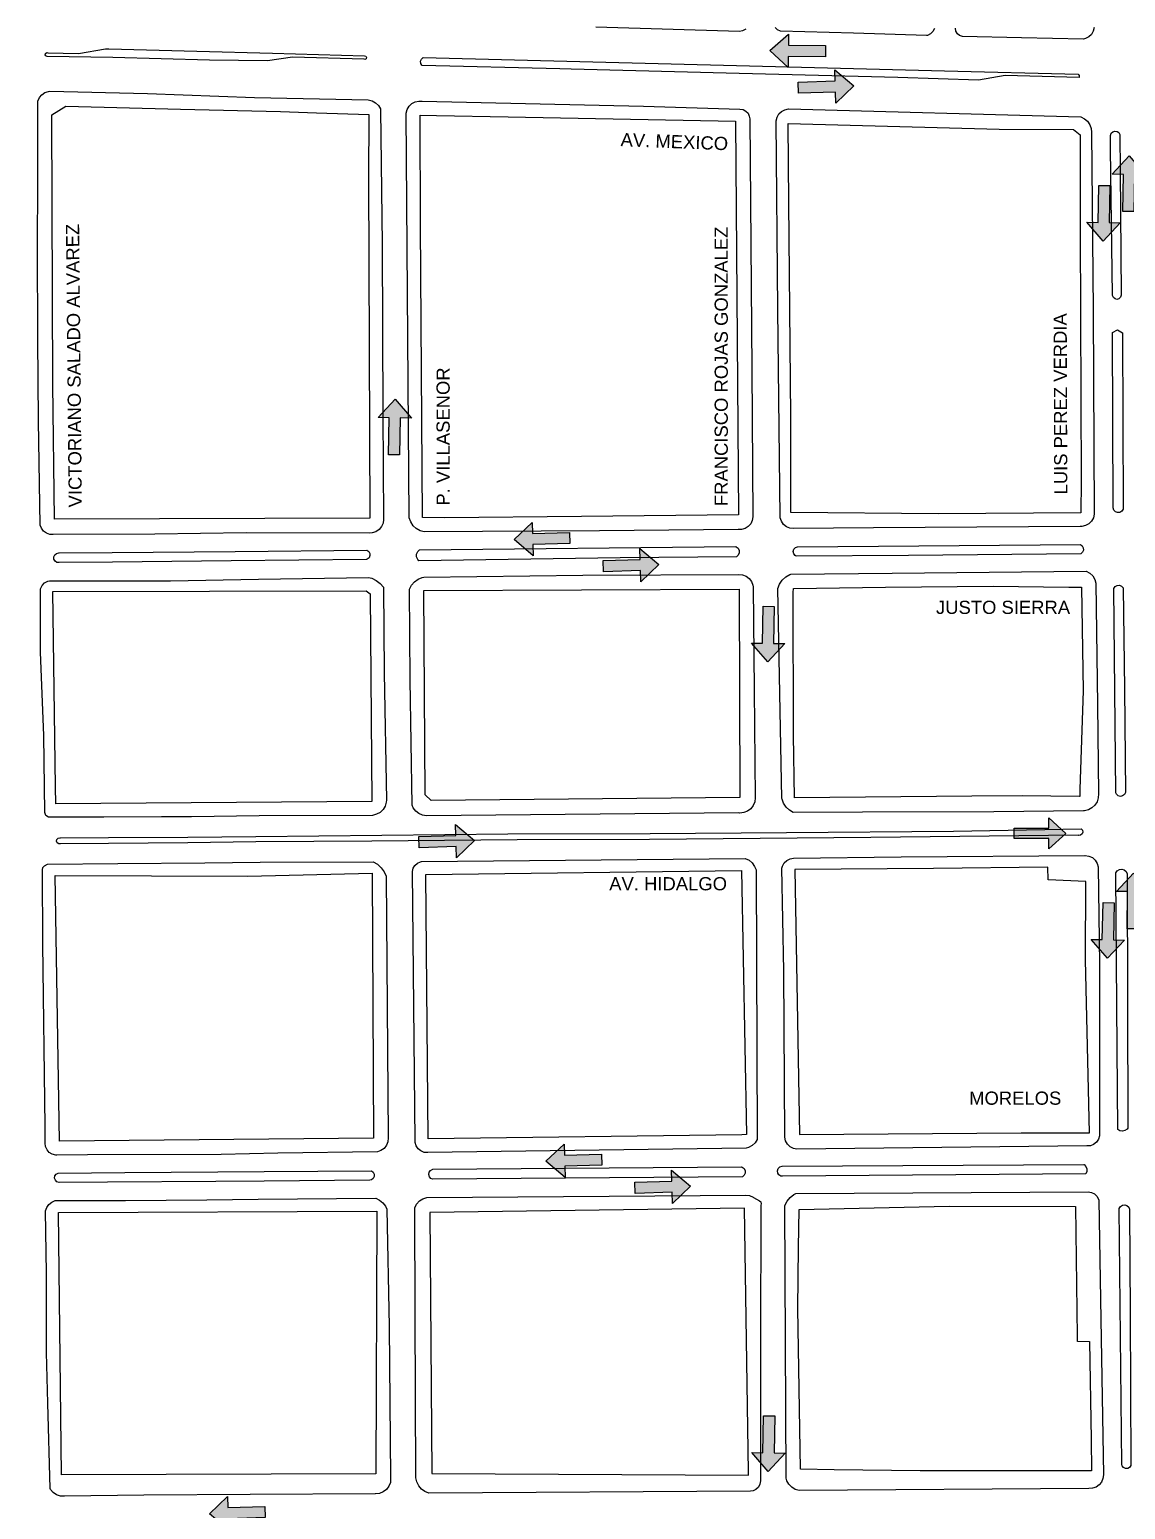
# Model space of a CAD drawing. Header units: metres. Extents: x 668617 to 675126, y 2286318 to 2293677.
# Drawn here: x 672345 to 672761, y 2291306 to 2291867 of the extents above; entities that cross this region are included whole.
import ezdxf

# ---------------------------------------------------------------- set-up
doc = ezdxf.new("R2010")
doc.units = ezdxf.units.M
doc.header["$MEASUREMENT"] = 0
for name, color, linetype in [('0_SENTIDO-VIAL', 30, 'Continuous'), ('DMTG-BANQUETA', 252, 'Continuous'), ('DMTG-CAMELLON', 252, 'Continuous'), ('DMTG-MANZANA', 253, 'Continuous'), ('DMTG-NOM-CALLES', 251, 'Continuous'), ('DMTG-TRAZA-BASE', 7, 'Continuous'), ('DMTG_SECCIONES_VIALES', 250, 'Continuous')]:
    doc.layers.add(name, color=color, linetype=linetype)
doc.styles.get("Standard").update_dxf_attribs({"font": 'arial.ttf'})

# ---------------------------------------------------------------- blocks, each defined once
blk = doc.blocks.new('traza_base_proyecto')
at = {"layer": '0_SENTIDO-VIAL'}
for points in [[(1090.17, -794.52), (1076.12, -794.4), (1076.08, -798.61), (1069.12, -792.23), (1076.2, -785.97), (1076.16, -790.19), (1090.2, -790.31)], [(1079.83, -804.13), (1093.87, -803.71), (1093.75, -799.5), (1100.96, -805.61), (1094.13, -812.14), (1094, -807.93), (1079.96, -808.35)], [(1202.89, -853.18), (1203.11, -839.14), (1198.9, -839.07), (1205.33, -832.15), (1211.54, -839.27), (1207.32, -839.2), (1207.11, -853.25)], [(1198, -843.37), (1197.74, -857.41), (1201.95, -857.49), (1195.51, -864.39), (1189.31, -857.26), (1193.53, -857.33), (1193.78, -843.29)], [(924.59, -945.39), (924.86, -931.35), (920.64, -931.27), (927.09, -924.36), (933.28, -931.5), (929.07, -931.42), (928.81, -945.47)], [(993.35, -979.02), (979.32, -979.44), (979.44, -983.66), (972.23, -977.55), (979.06, -971.02), (979.19, -975.23), (993.23, -974.81)], [(1005.9, -985.5), (1019.94, -985.08), (1019.81, -980.87), (1027.02, -986.98), (1020.19, -993.51), (1020.06, -989.3), (1006.02, -989.72)], [(1070.82, -1002.87), (1070.56, -1016.91), (1074.78, -1016.99), (1068.33, -1023.9), (1062.14, -1016.76), (1066.35, -1016.84), (1066.61, -1002.79)], [(936.08, -1090.14), (950.12, -1089.72), (949.99, -1085.51), (957.2, -1091.62), (950.37, -1098.14), (950.24, -1093.93), (936.2, -1094.35)], [(1161.74, -1086.93), (1174.81, -1086.93), (1174.81, -1083.01), (1181.34, -1088.89), (1174.81, -1094.78), (1174.81, -1090.85), (1161.74, -1090.85)], [(1161.74, -1086.93), (1174.81, -1086.93), (1174.81, -1083.01), (1181.34, -1088.89), (1174.81, -1094.78), (1174.81, -1090.85), (1161.74, -1090.85)], [(1204.5, -1125.02), (1204.71, -1110.97), (1200.5, -1110.91), (1206.93, -1103.98), (1213.14, -1111.1), (1208.93, -1111.04), (1208.71, -1125.08)], [(1199.6, -1115.2), (1199.34, -1129.25), (1203.56, -1129.32), (1197.11, -1136.23), (1190.92, -1129.09), (1195.13, -1129.17), (1195.39, -1115.13)], [(1005.41, -1214.66), (991.37, -1215.08), (991.49, -1219.3), (984.28, -1213.19), (991.12, -1206.66), (991.24, -1210.87), (1005.28, -1210.45)], [(1017.95, -1221.14), (1031.99, -1220.72), (1031.86, -1216.51), (1039.07, -1222.62), (1032.24, -1229.15), (1032.12, -1224.94), (1018.08, -1225.36)], [(1070.96, -1309.68), (1070.7, -1323.73), (1074.91, -1323.8), (1068.47, -1330.71), (1062.27, -1323.57), (1066.49, -1323.65), (1066.74, -1309.61)], [(877.83, -1348.23), (863.79, -1348.65), (863.91, -1352.87), (856.7, -1346.76), (863.54, -1340.23), (863.66, -1344.44), (877.7, -1344.02)]]:
    blk.add_hatch(color=256, dxfattribs=at).paths.add_polyline_path(points)
for points in [[(1076.12, -794.4), (1076.08, -798.61), (1069.12, -792.23), (1076.2, -785.97), (1076.16, -790.19), (1090.2, -790.31), (1090.17, -794.52)], [(1093.87, -803.71), (1093.75, -799.5), (1100.96, -805.61), (1094.13, -812.14), (1094, -807.93), (1079.96, -808.35), (1079.83, -804.13)], [(1203.11, -839.14), (1198.9, -839.07), (1205.33, -832.15), (1211.54, -839.27), (1207.32, -839.2), (1207.11, -853.25), (1202.89, -853.18)], [(1197.74, -857.41), (1201.95, -857.49), (1195.51, -864.39), (1189.31, -857.26), (1193.53, -857.33), (1193.78, -843.29), (1198, -843.37)], [(924.59, -945.39), (924.86, -931.35), (920.64, -931.27), (927.09, -924.36), (933.28, -931.5), (929.07, -931.42), (928.81, -945.47)], [(993.35, -979.02), (979.32, -979.44), (979.44, -983.66), (972.23, -977.55), (979.06, -971.02), (979.19, -975.23), (993.23, -974.81)], [(1005.9, -985.5), (1019.94, -985.08), (1019.81, -980.87), (1027.02, -986.98), (1020.19, -993.51), (1020.06, -989.3), (1006.02, -989.72)], [(1070.56, -1016.91), (1074.78, -1016.99), (1068.33, -1023.9), (1062.14, -1016.76), (1066.35, -1016.84), (1066.61, -1002.79), (1070.82, -1002.87)], [(936.08, -1090.14), (950.12, -1089.72), (949.99, -1085.51), (957.2, -1091.62), (950.37, -1098.14), (950.24, -1093.93), (936.2, -1094.35)], [(1174.81, -1086.93), (1174.81, -1083.01), (1181.34, -1088.89), (1174.81, -1094.78), (1174.81, -1090.85), (1161.74, -1090.85), (1161.74, -1086.93)], [(1204.71, -1110.97), (1200.5, -1110.91), (1206.93, -1103.98), (1213.14, -1111.1), (1208.93, -1111.04), (1208.71, -1125.08), (1204.5, -1125.02)], [(1199.34, -1129.25), (1203.56, -1129.32), (1197.11, -1136.23), (1190.92, -1129.09), (1195.13, -1129.17), (1195.39, -1115.13), (1199.6, -1115.2)], [(1005.41, -1214.66), (991.37, -1215.08), (991.49, -1219.3), (984.28, -1213.19), (991.12, -1206.66), (991.24, -1210.87), (1005.28, -1210.45)], [(1017.95, -1221.14), (1031.99, -1220.72), (1031.86, -1216.51), (1039.07, -1222.62), (1032.24, -1229.15), (1032.12, -1224.94), (1018.08, -1225.36)], [(1070.7, -1323.73), (1074.91, -1323.8), (1068.47, -1330.71), (1062.27, -1323.57), (1066.49, -1323.65), (1066.74, -1309.61), (1070.96, -1309.68)], [(877.83, -1348.23), (863.79, -1348.65), (863.91, -1352.87), (856.7, -1346.76), (863.54, -1340.23), (863.66, -1344.44), (877.7, -1344.02)]]:
    blk.add_lwpolyline(points, close=True, dxfattribs=at)
at = {"layer": 'DMTG-BANQUETA', "linetype": 'Continuous', "lineweight": 25}
for points in [[(1060.01, -784.12, 0), (1058.76, -784.77, 0), (1057.6, -785.03, 0), (1003.19, -783.33, 0)], [(1131.55, -783.83, 0), (1130.94, -784.97, 0), (1130, -785.87, 0), (1128.84, -786.45, 0), (1128.5, -786.54, 0), (1100.85, -785.62, 0), (1073.12, -784.87, 0), (1072.04, -784.33, 0), (1071.16, -783.47, 0)], [(1191.98, -783.5, 0), (1191.66, -784.85, 0), (1190.97, -786.06, 0), (1189.97, -787.01, 0), (1188.74, -787.65, 0), (1187.95, -787.85, 0), (1164.48, -787.4, 0), (1142.1, -786.92, 0), (1141.05, -786.54, 0), (1140.2, -785.82, 0), (1139.66, -784.85, 0), (1139.49, -783.75, 0)]]:
    blk.add_polyline3d(points, dxfattribs=at)
for points in [[(919.81, -974.57, 0), (918.44, -975.04, 0), (917.35, -975.12, 0), (870.61, -975, 0), (836.04, -975.46, 0), (797.54, -975.62, 0), (796.2, -975.57, 0), (794.94, -975.12, 0), (793.85, -974.33, 0), (793.06, -973.25, 0), (792.63, -972.07, 0), (792, -932.52, 0), (791.7, -901.62, 0), (791.59, -866.44, 0), (791.69, -842.16, 0), (791.73, -811.33, 0), (792.31, -810.02, 0), (793.22, -808.92, 0), (794.4, -808.11, 0), (795.76, -807.66, 0), (796.24, -807.6, 0), (833.26, -808.48, 0), (873.83, -809.96, 0), (916.89, -810.87, 0), (918.35, -811.23, 0), (919.69, -811.97, 0), (920.75, -813.02, 0), (921.51, -814.32, 0), (921.62, -814.6, 0), (922.21, -865.52, 0), (922.48, -929.96, 0), (922.75, -969.87, 0), (922.54, -971.31, 0), (921.94, -972.62, 0), (921.01, -973.75, 0)], [(1004.52, -974.22, 0), (938.15, -974.62, 0), (936.56, -974.2, 0), (935.12, -973.4, 0), (933.94, -972.27, 0), (933.02, -970.87, 0), (932.47, -969.34, 0), (932.44, -969.12, 0), (931.3, -815.87, 0), (931.65, -814.5, 0), (932.38, -813.27, 0), (933.41, -812.28, 0), (934.69, -811.62, 0), (936.08, -811.33, 0), (937.31, -811.4, 0), (1021.28, -813.32, 0), (1057.8, -814.37, 0), (1058.98, -814.56, 0), (1060.04, -815.1, 0), (1060.87, -815.96, 0), (1061.35, -817.05, 0), (1061.48, -818.11, 0), (1062.29, -912.97, 0), (1062.69, -968.9, 0), (1062.45, -970.28, 0), (1061.86, -971.54, 0), (1060.94, -972.58, 0), (1059.75, -973.31, 0), (1058.4, -973.68, 0), (1057.14, -973.68, 0)], [(1108.45, -973.15, 0), (1078.15, -973.37, 0), (1076.75, -973.22, 0), (1075.44, -972.68, 0), (1074.34, -971.79, 0), (1073.53, -970.62, 0), (1073.08, -969.3, 0), (1073.04, -969.07, 0), (1072.14, -890.3, 0), (1071.52, -818.78, 0), (1071.86, -817.42, 0), (1072.55, -816.21, 0), (1073.56, -815.24, 0), (1074.81, -814.6, 0), (1076.19, -814.33, 0), (1076.24, -814.33, 0), (1187.01, -817.35, 0), (1188.4, -818.01, 0), (1189.56, -819.01, 0), (1190.44, -820.28, 0), (1190.96, -821.72, 0), (1191.09, -823.09, 0), (1191.61, -890.69, 0), (1192.1, -967.87, 0), (1191.77, -969.28, 0), (1191.07, -970.54, 0), (1190.05, -971.56, 0), (1188.78, -972.26, 0), (1187.38, -972.6, 0), (1186.74, -972.62, 0)], [(919.97, -993.01, 0), (921.49, -994.15, 0), (922.74, -995.59, 0), (922.9, -1028.01, 0), (923.8, -1076.3, 0), (923.73, -1077.05, 0), (923.31, -1078.53, 0), (922.52, -1079.85, 0), (921.44, -1080.92, 0), (920.08, -1081.67, 0), (918.58, -1082.06, 0), (875.55, -1082.23, 0), (849.94, -1082.62, 0), (838.59, -1082.67, 0), (816.74, -1082.81, 0), (795.77, -1082.73, 0), (794.7, -1082.12, 0), (794.35, -1081.03, 0), (793.94, -1051.86, 0), (792.7, -1020.21, 0), (792.69, -996.19, 0), (793.31, -994.97, 0), (794.27, -993.99, 0), (795.46, -993.32, 0), (796.15, -993.12, 0), (809.19, -993.22, 0), (841.99, -993.12, 0), (875.34, -992.55, 0), (916.96, -991.87, 0), (918.25, -992.21, 0)], [(1059.28, -1081, 0), (1057.78, -1081.18, 0), (1057.4, -1081.16, 0), (939.06, -1082.21, 0), (937.54, -1082, 0), (936.13, -1081.4, 0), (934.94, -1080.47, 0), (933.99, -1079.25, 0), (933.52, -1078.2, 0), (932.87, -1030.69, 0), (932.6, -996.3, 0), (933.35, -994.81, 0), (934.45, -993.55, 0), (935.82, -992.59, 0), (937.37, -991.97, 0), (938.03, -991.83, 0), (998.25, -991.09, 0), (1057.27, -990.78, 0), (1058.72, -990.9, 0), (1060.09, -991.41, 0), (1061.26, -992.27, 0), (1062.16, -993.42, 0), (1062.71, -994.76, 0), (1062.85, -995.51, 0), (1063.23, -1034.53, 0), (1063.59, -1075.44, 0), (1063.39, -1076.94, 0), (1062.81, -1078.33, 0), (1061.88, -1079.53, 0), (1060.69, -1080.44, 0)], [(1104.25, -1080.82, 0), (1077.99, -1080.95, 0), (1076.51, -1080.09, 0), (1075.27, -1078.91, 0), (1074.34, -1077.48, 0), (1073.76, -1075.87, 0), (1073.72, -1075.69, 0), (1072.19, -996.07, 0), (1072.84, -994.4, 0), (1073.85, -992.92, 0), (1075.19, -991.71, 0), (1076.72, -990.81, 0), (1077.03, -990.68, 0), (1115.51, -990.23, 0), (1189.06, -989.47, 0), (1190.41, -990.23, 0), (1191.51, -991.31, 0), (1192.31, -992.62, 0), (1192.73, -994.06, 0), (1193.27, -1040.16, 0), (1193.69, -1073.93, 0), (1193.61, -1075.47, 0), (1193.14, -1076.93, 0), (1192.32, -1078.23, 0), (1191.19, -1079.27, 0), (1189.83, -1079.99, 0), (1188.33, -1080.34, 0), (1187.94, -1080.36, 0), (1154.06, -1080.74, 0)], [(1060.19, -1208.22, 0), (939.5, -1209.91, 0), (938.15, -1209.79, 0), (936.9, -1209.28, 0), (935.85, -1208.43, 0), (935.1, -1207.31, 0), (934.7, -1206.02, 0), (934.65, -1205.44, 0), (933.72, -1103.37, 0), (933.98, -1102.12, 0), (934.61, -1101.02, 0), (935.55, -1100.16, 0), (936.7, -1099.62, 0), (937.15, -1099.53, 0), (1059.81, -1098.37, 0), (1061.25, -1099.08, 0), (1062.46, -1100.11, 0), (1063.37, -1101.4, 0), (1063.89, -1102.7, 0), (1064.31, -1204.9, 0), (1063.52, -1206.19, 0), (1062.44, -1207.24, 0), (1061.08, -1207.96, 0)], [(1189.27, -1207.37, 0), (1079.32, -1208.56, 0), (1078.1, -1208.3, 0), (1076.85, -1207.65, 0), (1075.82, -1206.67, 0), (1075.11, -1205.45, 0), (1074.76, -1204.08, 0), (1074.39, -1141.02, 0), (1073.71, -1102.12, 0), (1073.94, -1101.33, 0), (1074.6, -1100.12, 0), (1075.58, -1099.19, 0), (1076.8, -1098.56, 0), (1078.14, -1098.31, 0), (1118.84, -1097.8, 0), (1188.46, -1097.22, 0), (1188.69, -1097.22, 0), (1190.07, -1097.47, 0), (1191.35, -1098.1, 0), (1192.39, -1099.06, 0), (1193.13, -1100.27, 0), (1193.51, -1101.62, 0), (1194.05, -1138.46, 0), (1194.06, -1161.62, 0), (1194.04, -1203.25, 0), (1194.01, -1203.55, 0), (1193.62, -1204.83, 0), (1192.88, -1205.94, 0), (1191.84, -1206.78, 0), (1190.6, -1207.28, 0)], [(798.94, -1210.87, 0), (798.47, -1210.87, 0), (797.19, -1210.54, 0), (796.05, -1209.84, 0), (795.19, -1208.84, 0), (794.63, -1207.62, 0), (794.47, -1206.3, 0), (794.49, -1200.03, 0), (793.53, -1130.74, 0), (793.48, -1102.75, 0), (793.64, -1101.86, 0), (794.26, -1101.17, 0), (795.41, -1100.62, 0), (822.01, -1100.37, 0), (854.94, -1100.02, 0), (876.01, -1099.87, 0), (918.76, -1099.65, 0), (920.44, -1100.62, 0), (921.85, -1101.9, 0), (922.99, -1103.46, 0), (923.77, -1105.16, 0), (924.47, -1203.91, 0), (924.5, -1204.34, 0), (924.34, -1205.78, 0), (923.8, -1207.12, 0), (922.91, -1208.28, 0), (921.75, -1209.12, 0), (920.39, -1209.66, 0), (882.61, -1210.09, 0), (861.13, -1210.59, 0), (810.48, -1210.77, 0)], [(921.24, -1227.86, 0), (922.48, -1228.87, 0), (923.44, -1230.18, 0), (923.94, -1231.34, 0), (924.83, -1275.75, 0), (925.35, -1333.06, 0), (925.36, -1334.94, 0), (924.76, -1336.35, 0), (923.82, -1337.55, 0), (922.59, -1338.47, 0), (921.19, -1339.04, 0), (919.66, -1339.22, 0), (919.55, -1339.22, 0), (872.2, -1339.49, 0), (831.91, -1339.74, 0), (801.77, -1340.12, 0), (800.25, -1340.05, 0), (798.81, -1339.56, 0), (797.54, -1338.72, 0), (796.53, -1337.58, 0), (796.32, -1337.24, 0), (795.49, -1304.92, 0), (795.02, -1285.69, 0), (794.98, -1255.61, 0), (794.59, -1231.99, 0), (795.05, -1230.65, 0), (795.87, -1229.5, 0), (796.98, -1228.62, 0), (798.29, -1228.08, 0), (798.76, -1227.98, 0), (824.91, -1228.08, 0), (855.72, -1227.81, 0), (875.2, -1227.54, 0), (919.79, -1227.17, 0)], [(1061.78, -1338.22, 0), (939.91, -1338.97, 0), (938.41, -1338.37, 0), (937.09, -1337.43, 0), (936.05, -1336.19, 0), (935.34, -1334.73, 0), (935.01, -1333.15, 0), (935.01, -1333.12, 0), (934.74, -1270.91, 0), (934.56, -1230.77, 0), (935.27, -1229.37, 0), (936.32, -1228.23, 0), (937.62, -1227.37, 0), (939.1, -1226.87, 0), (1060.04, -1225.99, 0), (1061.45, -1226.21, 0), (1062.74, -1226.82, 0), (1062.94, -1226.94, 0), (1065.19, -1228.12, 0), (1065.7, -1228.61, 0), (1065.87, -1229.3, 0), (1065.71, -1229.87, 0), (1065.52, -1281.59, 0), (1065.57, -1334.3, 0), (1065.36, -1335.54, 0), (1064.77, -1336.65, 0), (1063.87, -1337.52, 0), (1062.74, -1338.06, 0)], [(1191.47, -1337.12, 0), (1190.06, -1337.2, 0), (1189.97, -1337.19, 0), (1080.25, -1338, 0), (1078.76, -1337.55, 0), (1077.44, -1336.73, 0), (1076.37, -1335.61, 0), (1075.62, -1334.25, 0), (1075.32, -1333.24, 0), (1074.82, -1229.92, 0), (1075.65, -1228.31, 0), (1076.82, -1226.92, 0), (1078.26, -1225.82, 0), (1078.95, -1225.45, 0), (1189.74, -1224.81, 0), (1191.01, -1224.98, 0), (1192.16, -1225.54, 0), (1193.08, -1226.42, 0), (1193.69, -1227.54, 0), (1193.8, -1227.9, 0), (1194.62, -1273.06, 0), (1195.52, -1332.03, 0), (1195.37, -1333.43, 0), (1194.83, -1334.74, 0), (1193.95, -1335.85, 0), (1192.8, -1336.66, 0)]]:
    blk.add_polyline3d(points, close=True, dxfattribs=at)
at = {"layer": 'DMTG-CAMELLON', "linetype": 'Continuous', "lineweight": 25}
for points in [[(880.65, -793.2, 0), (915.52, -794.21, 0), (916.02, -794.35, 0), (916.26, -794.8, 0), (916.12, -795.28, 0), (915.69, -795.53, 0), (915.35, -795.49, 0), (888.15, -794.7, 0), (878.78, -796.08, 0), (856.7, -795.79, 0), (820.1, -794.86, 0), (795.2, -794.44, 0), (794.7, -794.25, 0), (794.46, -793.77, 0), (794.61, -793.26, 0), (795.06, -792.98, 0), (795.49, -793.03, 0), (807.06, -793.26, 0), (817.29, -791.58, 0), (818.59, -791.58, 0), (851.98, -792.37, 0)], [(1186.33, -801.62, 0), (1186.35, -802.34, 0), (1158.28, -801.7, 0), (1148.26, -803.36, 0), (1117.58, -802.34, 0), (1057.44, -800.87, 0), (993.79, -799.26, 0), (989.47, -799.15, 0), (937.37, -797.85, 0), (937.27, -797.76, 0), (936.84, -797.04, 0), (936.77, -796.2, 0), (937.1, -795.42, 0), (937.74, -794.87, 0), (1061.38, -798.01, 0), (1135.3, -799.87, 0), (1186.01, -801.08, 0)], [(1201.44, -886.28, 0), (1200.69, -886.51, 0), (1199.94, -886.35, 0), (1199.31, -885.83, 0), (1199.04, -885.09, 0), (1199.03, -884.85, 0), (1198.29, -829.59, 0), (1198.23, -824.36, 0), (1198.49, -823.55, 0), (1199.09, -822.95, 0), (1199.89, -822.69, 0), (1200.73, -822.82, 0), (1201.44, -823.31, 0), (1201.81, -824.06, 0), (1201.82, -824.11, 0), (1201.91, -837.83, 0), (1202.22, -884.95, 0), (1202.01, -885.71, 0)], [(1201.78, -967.25, 0), (1200.9, -967.32, 0), (1200.08, -967, 0), (1199.49, -966.36, 0), (1199.23, -965.52, 0), (1198.98, -899.03, 0), (1200.9, -898.02, 0), (1202.83, -899.23, 0), (1203.07, -965.87, 0), (1203.01, -966.06, 0), (1202.53, -966.8, 0)], [(1012.44, -984.5, 0), (936.04, -985.54, 0), (935.66, -985.08, 0), (935.27, -984.12, 0), (935.27, -983.08, 0), (935.69, -982.12, 0), (936.4, -981.37, 0), (1056.23, -980.19, 0), (1056.34, -980.24, 0), (1057.06, -980.83, 0), (1057.48, -981.66, 0), (1057.49, -982.59, 0), (1057.14, -983.45, 0), (1056.46, -984.08, 0)], [(1121.69, -983.59, 0), (1079.04, -983.78, 0), (1078.76, -983.6, 0), (1078.22, -982.92, 0), (1078.02, -982.07, 0), (1078.23, -981.23, 0), (1078.8, -980.57, 0), (1079.6, -980.23, 0), (1186.84, -979.37, 0), (1187.48, -979.87, 0), (1187.91, -980.65, 0), (1187.95, -981.54, 0), (1187.61, -982.36, 0), (1186.94, -982.95, 0)], [(819.95, -986.07, 0), (799.77, -986.29, 0), (798.94, -986.18, 0), (798.22, -985.7, 0), (797.81, -984.96, 0), (797.78, -984.11, 0), (798.14, -983.33, 0), (798.81, -982.81, 0), (799.64, -982.62, 0), (799.73, -982.62, 0), (819.91, -982.42, 0), (866.52, -982.05, 0), (916.36, -981.56, 0), (917.08, -982.03, 0), (917.5, -982.77, 0), (917.56, -983.62, 0), (917.22, -984.41, 0), (916.56, -984.96, 0), (916.21, -985.1, 0), (864.95, -985.61, 0)], [(1202.84, -1074.7, 0), (1202, -1074.86, 0), (1201.19, -1074.62, 0), (1200.55, -1074.06, 0), (1200.3, -1073.54, 0), (1199.48, -996.11, 0), (1199.97, -995.37, 0), (1200.72, -994.93, 0), (1201.6, -994.86, 0), (1202.44, -995.18, 0), (1203.01, -995.83, 0), (1203.07, -995.94, 0), (1203.53, -1034.09, 0), (1203.88, -1073.4, 0), (1203.51, -1074.17, 0)], [(1186.88, -1089.57, 0), (1186.15, -1089.65, 0), (1185.99, -1089.62, 0), (1107.41, -1090.43, 0), (1023.49, -1091.21, 0), (973.39, -1091.31, 0), (918.26, -1091.8, 0), (874.27, -1092.12, 0), (848.59, -1092.52, 0), (818.44, -1092.67, 0), (800.3, -1092.8, 0), (799.63, -1092.82, 0), (799.06, -1092.46, 0), (798.78, -1091.85, 0), (798.89, -1091.18, 0), (799.36, -1090.7, 0), (800.02, -1090.55, 0), (800.28, -1090.6, 0), (818.44, -1090.47, 0), (848.57, -1090.32, 0), (874.27, -1090.07, 0), (969.84, -1089.1, 0), (1023.73, -1088.9, 0), (1075.46, -1088.51, 0), (1138.75, -1088.02, 0), (1187.14, -1087.12, 0), (1187.62, -1087.7, 0), (1187.74, -1088.43, 0), (1187.46, -1089.12, 0)], [(1203.72, -1201.56, 0), (1202.77, -1201.78, 0), (1201.8, -1201.61, 0), (1200.98, -1201.07, 0), (1200.76, -1170.4, 0), (1200.19, -1104.5, 0), (1200.3, -1103.9, 0), (1200.8, -1103.11, 0), (1201.59, -1102.6, 0), (1202.51, -1102.46, 0), (1203.41, -1102.72, 0), (1204.12, -1103.32, 0), (1204.52, -1104.17, 0), (1204.8, -1200.58, 0), (1204.51, -1200.97, 0)], [(818.12, -1221.08, 0), (799.74, -1221.25, 0), (798.95, -1220.99, 0), (798.34, -1220.37, 0), (798.07, -1219.58, 0), (798.2, -1218.74, 0), (798.69, -1218.05, 0), (799.44, -1217.65, 0), (824.73, -1217.45, 0), (877.49, -1217, 0), (918.12, -1216.78, 0), (918.81, -1217.29, 0), (919.21, -1218.06, 0), (919.22, -1218.92, 0), (918.84, -1219.7, 0), (918.16, -1220.22, 0), (917.48, -1220.37, 0), (877.49, -1220.75, 0), (859.14, -1220.81, 0)], [(1058.7, -1219.03, 0), (941.28, -1220, 0), (940.69, -1219.71, 0), (940.11, -1219.04, 0), (939.88, -1218.19, 0), (940.04, -1217.33, 0), (940.57, -1216.62, 0), (941.35, -1216.21, 0), (1058.44, -1215.3, 0), (1058.69, -1215.4, 0), (1059.38, -1215.96, 0), (1059.77, -1216.76, 0), (1059.77, -1217.66, 0), (1059.39, -1218.47, 0)], [(1188.94, -1217.93, 0), (1073.88, -1218.87, 0), (1073.34, -1218.79, 0), (1072.59, -1218.36, 0), (1072.12, -1217.62, 0), (1072.01, -1216.77, 0), (1072.3, -1215.95, 0), (1072.94, -1215.34, 0), (1073.74, -1215.07, 0), (1188.11, -1214.41, 0), (1188.19, -1214.46, 0), (1188.91, -1215.12, 0), (1189.31, -1216.03, 0), (1189.32, -1217.02, 0)], [(1204.77, -1329.6, 0), (1203.94, -1329.62, 0), (1203.2, -1329.29, 0), (1202.7, -1328.62, 0), (1202.57, -1328.16, 0), (1201.52, -1231.08, 0), (1201.98, -1230.31, 0), (1202.73, -1229.81, 0), (1203.62, -1229.67, 0), (1204.48, -1229.94, 0), (1205.15, -1230.54, 0), (1205.48, -1231.33, 0), (1205.69, -1270.85, 0), (1205.94, -1328.49, 0), (1205.48, -1329.19, 0)]]:
    blk.add_polyline3d(points, close=True, dxfattribs=at)
at = {"layer": 'DMTG-MANZANA', "linetype": 'Continuous', "lineweight": 25}
for points in [[(917.01, -840.56, 0), (917.51, -969.42, 0), (798.05, -969.85, 0), (797.36, -918.77, 0), (797.04, -816.5, 0), (802.35, -813.31, 0), (845.75, -814.35, 0), (883.63, -815.27, 0), (897.3, -815.74, 0), (917.19, -816.42, 0)], [(917.01, -840.56, 0), (917.51, -969.42, 0), (798.05, -969.85, 0), (797.36, -918.77, 0), (797.04, -816.5, 0), (802.35, -813.31, 0), (845.75, -814.35, 0), (883.63, -815.27, 0), (897.3, -815.74, 0), (917.19, -816.42, 0)], [(1056.08, -818.89, 0), (1057.24, -968.19, 0), (997.72, -968.73, 0), (945.8, -969.33, 0), (937.49, -969.21, 0), (936.77, -858.34, 0), (936.57, -816.74, 0), (942.81, -816.81, 0), (969.89, -817.35, 0)], [(1056.08, -818.89, 0), (1057.24, -968.19, 0), (997.72, -968.73, 0), (945.8, -969.33, 0), (937.49, -969.21, 0), (936.77, -858.34, 0), (936.57, -816.74, 0), (942.81, -816.81, 0), (969.89, -817.35, 0)], [(1077.03, -930.86, 0), (1076.36, -849.74, 0), (1076.01, -819.88, 0), (1155.99, -822, 0), (1184.25, -822.1, 0), (1186.76, -824.11, 0), (1186.71, -860.75, 0), (1187.15, -955.57, 0), (1186.98, -967.35, 0), (1133.1, -967.79, 0), (1077.08, -967.25, 0), (1077.07, -964.24, 0), (1077.1, -935.9, 0)], [(1077.03, -930.86, 0), (1076.36, -849.74, 0), (1076.01, -819.88, 0), (1155.99, -822, 0), (1184.25, -822.1, 0), (1186.76, -824.11, 0), (1186.71, -860.75, 0), (1187.15, -955.57, 0), (1186.98, -967.35, 0), (1133.1, -967.79, 0), (1077.08, -967.25, 0), (1077.07, -964.24, 0), (1077.1, -935.9, 0)], [(916.1, -997.02, 0), (917.61, -998.11, 0), (918.3, -1076.78, 0), (798.49, -1077.69, 0), (798.45, -1071.3, 0), (797.36, -997.23, 0)], [(916.1, -997.02, 0), (917.61, -998.11, 0), (918.3, -1076.78, 0), (798.49, -1077.69, 0), (798.45, -1071.3, 0), (797.36, -997.23, 0)], [(1057.54, -996.38, 0), (1057.72, -1075.27, 0), (940.71, -1076.46, 0), (938.48, -1074.24, 0), (938.02, -996.87, 0)], [(1057.54, -996.38, 0), (1057.72, -1075.27, 0), (940.71, -1076.46, 0), (938.48, -1074.24, 0), (938.02, -996.87, 0)], [(1153.76, -995.23, 0), (1182.45, -995.52, 0), (1187.22, -995.61, 0), (1187.91, -1034.82, 0), (1186.67, -1072.17, 0), (1186.64, -1074.97, 0), (1186.43, -1074.96, 0), (1164.72, -1074.64, 0), (1145.71, -1074.8, 0), (1078.48, -1075.38, 0), (1078.06, -1051.72, 0), (1078.02, -997.54, 0), (1078.09, -996.02, 0), (1113, -995.59, 0)], [(1153.76, -995.23, 0), (1182.45, -995.52, 0), (1187.22, -995.61, 0), (1187.91, -1034.82, 0), (1186.67, -1072.17, 0), (1186.64, -1074.97, 0), (1186.43, -1074.96, 0), (1164.72, -1074.64, 0), (1145.71, -1074.8, 0), (1078.48, -1075.38, 0), (1078.06, -1051.72, 0), (1078.02, -997.54, 0), (1078.09, -996.02, 0), (1113, -995.59, 0)], [(918.41, -1103.97, 0), (918.93, -1204.44, 0), (799.88, -1205.54, 0), (798.22, -1104.91, 0), (871.26, -1105.13, 0)], [(918.41, -1103.97, 0), (918.93, -1204.44, 0), (799.88, -1205.54, 0), (798.22, -1104.91, 0), (871.26, -1105.13, 0)], [(1060.25, -1203.05, 0), (1058.56, -1203.13, 0), (939.64, -1204.65, 0), (938.72, -1104.44, 0), (1058.38, -1103.02, 0)], [(1060.25, -1203.05, 0), (1058.56, -1203.13, 0), (939.64, -1204.65, 0), (938.72, -1104.44, 0), (1058.38, -1103.02, 0)], [(1188.88, -1107.11, 0), (1174.58, -1106.55, 0), (1174.53, -1101.75, 0), (1131.11, -1102.15, 0), (1078.64, -1102.61, 0), (1080.3, -1203.04, 0), (1164.37, -1202.44, 0), (1190.22, -1202.4, 0), (1188.8, -1136.81, 0)], [(1188.88, -1107.11, 0), (1174.58, -1106.55, 0), (1174.53, -1101.75, 0), (1131.11, -1102.15, 0), (1078.64, -1102.61, 0), (1080.3, -1203.04, 0), (1164.37, -1202.44, 0), (1190.22, -1202.4, 0), (1188.8, -1136.81, 0)], [(799.48, -1232.6, 0), (920.13, -1232.08, 0), (919.79, -1331.64, 0), (800.7, -1332, 0)], [(799.48, -1232.6, 0), (920.13, -1232.08, 0), (919.79, -1331.64, 0), (800.7, -1332, 0)], [(940.99, -1331.53, 0), (1060.99, -1332.21, 0), (1061.03, -1330.86, 0), (1059.56, -1230.97, 0), (940.29, -1232.61, 0)], [(940.99, -1331.53, 0), (1060.99, -1332.21, 0), (1061.03, -1330.86, 0), (1059.56, -1230.97, 0), (940.29, -1232.61, 0)], [(1080, -1245.89, 0), (1080.2, -1231.46, 0), (1137.14, -1230.18, 0), (1184.93, -1230.33, 0), (1185.61, -1279.55, 0), (1185.64, -1281.45, 0), (1185.77, -1281.38, 0), (1190.23, -1281.52, 0), (1190.86, -1318.6, 0), (1191.06, -1330.48, 0), (1126.05, -1330.5, 0), (1093.46, -1330.14, 0), (1080.71, -1329.82, 0), (1079.69, -1268.97, 0)], [(1080, -1245.89, 0), (1080.2, -1231.46, 0), (1137.14, -1230.18, 0), (1184.93, -1230.33, 0), (1185.61, -1279.55, 0), (1185.64, -1281.45, 0), (1185.77, -1281.38, 0), (1190.23, -1281.52, 0), (1190.86, -1318.6, 0), (1191.06, -1330.48, 0), (1126.05, -1330.5, 0), (1093.46, -1330.14, 0), (1080.71, -1329.82, 0), (1079.69, -1268.97, 0)]]:
    blk.add_polyline3d(points, close=True, dxfattribs=at)
for points in [[(897.3, -815.74, 0), (917.19, -816.42, 0), (917.01, -840.56, 0)], [(1080, -1245.89, 0), (1080.2, -1231.46, 0), (1137.14, -1230.18, 0)]]:
    blk.add_polyline3d(points, dxfattribs=at)
at = {"layer": 'DMTG-NOM-CALLES'}
for s, rotation, p in [('AV. MEXICO', 357.7768, (1012.49, -828.41)), ('VICTORIANO SALADO ALVAREZ', 90.5563, (808.39, -965.33)), ('FRANCISCO ROJAS GONZALEZ', 90, (1053.2, -964.86)), ('LUIS PEREZ VERDIA', 90.1938, (1181.89, -960.43)), ('P. VILLASENOR', 90, (947.79, -964.68))]:
    blk.add_text(s, height=5, rotation=rotation, dxfattribs=at).set_placement(p)
for s, p in [('JUSTO SIERRA', (1132.09, -1005.72)), ('AV. HIDALGO', (1008.25, -1110.48)), ('MORELOS', (1144.66, -1191.75))]:
    blk.add_text(s, height=5, dxfattribs=at).set_placement(p)

msp = doc.modelspace()

# ---------------------------------------------------------------- linework, layer by layer
at = {"layer": 'DMTG_SECCIONES_VIALES', "color": 6}
msp.add_circle((673067.74788, 2291619.20218), 2058.07959, dxfattribs=at)

# ---------------------------------------------------------------- block references
at = {"layer": 'DMTG-TRAZA-BASE'}
msp.add_blockref('traza_base_proyecto', (671556.78644, 2292651.27973), dxfattribs=at)

doc.saveas('drawing.dxf')
